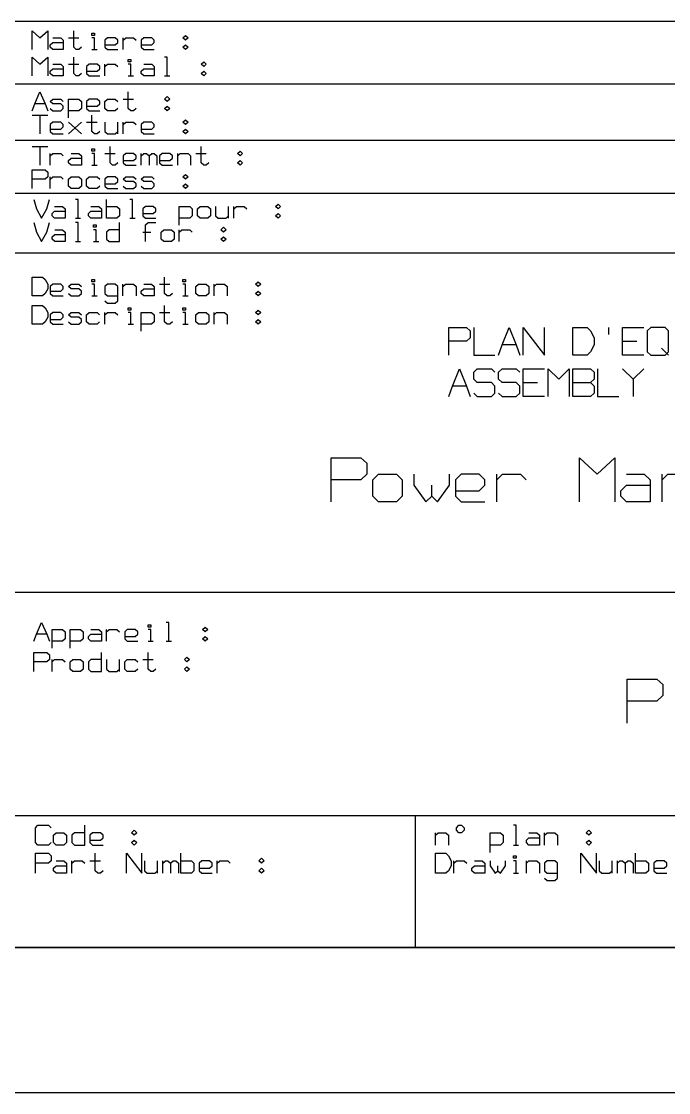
# Model space of a CAD drawing. Extents: x -228 to 961, y -124 to 716.
# Drawn here: x 672.9 to 783.7, y -124.5 to 58.7 of the extents above; entities that cross this region are included whole.
import ezdxf

# ---------------------------------------------------------------- set-up
doc = ezdxf.new("R2010")
doc.units = 0
doc.layers.add('1', color=1, linetype='CONTINUOUS')

msp = doc.modelspace()

# ---------------------------------------------------------------- linework, layer by layer
at = {"layer": '1'}
for p, q in [((934.22, 58.72), (388.17, 58.72)), ((674.78, 53.92), (674.78, 57.12)), ((674.78, 57.12), (676.1, 55.92)), ((676.1, 55.92), (677.45, 57.12)), ((677.45, 57.12), (677.45, 53.92)), ((681.88, 54.33), (681.88, 57.13)), ((677.88, 54.73), (678.33, 55.13)), ((678.33, 55.92), (679.68, 55.92)), ((678.33, 55.13), (680.1, 55.13)), ((679.68, 55.92), (680.1, 55.52)), ((680.1, 55.52), (680.1, 53.92)), ((681, 55.93), (682.78, 55.93)), ((685, 56.33), (685, 56.73)), ((685, 56.73), (685.45, 56.73)), ((685.45, 56.33), (685, 56.33)), ((685.45, 55.93), (685, 55.93)), ((685.45, 56.73), (685.45, 56.33)), ((685.45, 53.93), (685.45, 55.93)), ((687.68, 55.93), (687.23, 55.53)), ((687.23, 55.53), (687.23, 54.33)), ((689, 55.93), (687.68, 55.93)), ((689.45, 55.53), (689, 55.93)), ((689, 54.73), (689.45, 55.13)), ((689.45, 55.13), (689.45, 55.53)), ((690.33, 53.93), (690.33, 55.93)), ((690.33, 55.53), (690.78, 55.93)), ((690.78, 55.93), (692.1, 55.93)), ((692.1, 55.93), (692.55, 55.53)), ((693.9, 55.93), (693.45, 55.53)), ((693.45, 55.53), (693.45, 54.33)), ((695.23, 55.93), (693.9, 55.93)), ((695.68, 55.53), (695.23, 55.93)), ((695.23, 54.73), (695.68, 55.13)), ((695.68, 55.13), (695.68, 55.53)), ((700.55, 55.93), (701, 56.33)), ((701, 55.53), (700.55, 55.93)), ((701, 56.33), (701.45, 55.93)), ((701.45, 55.93), (701, 55.53)), ((677.88, 54.33), (677.88, 54.73)), ((678.33, 53.92), (677.88, 54.33)), ((680.1, 53.92), (678.33, 53.92)), ((682.33, 53.93), (681.88, 54.33)), ((682.78, 53.93), (682.33, 53.93)), ((683.23, 54.33), (682.78, 53.93)), ((685, 53.93), (685.9, 53.93)), ((687.23, 54.73), (689, 54.73)), ((687.23, 54.33), (687.68, 53.93)), ((687.68, 53.93), (689.45, 53.93)), ((693.45, 54.73), (695.23, 54.73)), ((693.45, 54.33), (693.9, 53.93)), ((693.9, 53.93), (695.68, 53.93)), ((700.55, 54.33), (701, 54.73)), ((701, 53.93), (700.55, 54.33)), ((701, 54.73), (701.45, 54.33)), ((701.45, 54.33), (701, 53.93)), ((674.78, 49.4), (674.78, 52.6)), ((674.78, 52.6), (676.1, 51.4)), ((676.1, 51.4), (677.45, 52.6)), ((677.45, 52.6), (677.45, 49.4)), ((678.33, 51.4), (679.68, 51.4)), ((679.68, 51.4), (680.1, 51)), ((681, 51.4), (682.78, 51.4)), ((681.88, 49.8), (681.88, 52.6)), ((684.55, 51.4), (684.1, 51)), ((685.9, 51.4), (684.55, 51.4)), ((686.33, 51), (685.9, 51.4)), ((687.23, 49.4), (687.23, 51.4)), ((687.23, 51), (687.68, 51.4)), ((687.68, 51.4), (689, 51.4)), ((689, 51.4), (689.45, 51)), ((691.23, 51.8), (691.23, 52.2)), ((691.23, 52.2), (691.68, 52.2)), ((691.68, 51.8), (691.23, 51.8)), ((691.68, 51.4), (691.23, 51.4)), ((691.68, 52.2), (691.68, 51.8)), ((691.68, 49.4), (691.68, 51.4)), ((693.9, 51.4), (695.23, 51.4)), ((695.23, 51.4), (695.68, 51)), ((697.9, 52.6), (697.45, 52.6)), ((697.9, 49.4), (697.9, 52.6)), ((703.68, 51.4), (704.13, 51.8)), ((704.13, 51), (703.68, 51.4)), ((704.13, 51.8), (704.55, 51.4)), ((704.55, 51.4), (704.13, 51)), ((677.88, 50.2), (678.33, 50.6)), ((677.88, 49.8), (677.88, 50.2)), ((678.33, 49.4), (677.88, 49.8)), ((678.33, 50.6), (680.1, 50.6)), ((680.1, 51), (680.1, 49.4)), ((682.33, 49.4), (681.88, 49.8)), ((683.23, 49.8), (682.78, 49.4)), ((684.1, 51), (684.1, 49.8)), ((684.1, 50.2), (685.9, 50.2)), ((684.1, 49.8), (684.55, 49.4)), ((685.9, 50.2), (686.33, 50.6)), ((686.33, 50.6), (686.33, 51)), ((693.45, 50.2), (693.9, 50.6)), ((693.45, 49.8), (693.45, 50.2)), ((693.9, 49.4), (693.45, 49.8)), ((693.9, 50.6), (695.68, 50.6)), ((695.68, 51), (695.68, 49.4)), ((703.68, 49.8), (704.13, 50.2)), ((704.13, 49.4), (703.68, 49.8)), ((704.13, 50.2), (704.55, 49.8)), ((704.55, 49.8), (704.13, 49.4)), ((934.22, 47.98), (388.17, 47.98)), ((680.1, 49.4), (678.33, 49.4)), ((682.78, 49.4), (682.33, 49.4)), ((684.55, 49.4), (686.33, 49.4)), ((691.23, 49.4), (692.1, 49.4)), ((695.68, 49.4), (693.9, 49.4)), ((697.45, 49.4), (698.33, 49.4)), ((675.23, 44.65), (676.1, 46.65)), ((676.1, 46.65), (677, 44.65)), ((691.23, 43.85), (691.23, 46.65)), ((697.45, 45.45), (697.9, 45.85)), ((697.9, 45.85), (698.33, 45.45)), ((674.78, 43.45), (675.23, 44.65)), ((677, 44.65), (675.23, 44.65)), ((677, 44.65), (677.45, 43.45)), ((677.88, 45.05), (678.33, 45.45)), ((678.33, 44.65), (677.88, 45.05)), ((678.33, 45.45), (679.68, 45.45)), ((679.68, 44.65), (678.33, 44.65)), ((679.68, 45.45), (680.1, 45.05)), ((680.1, 44.25), (679.68, 44.65)), ((680.1, 43.85), (680.1, 44.25)), ((681, 42.25), (681, 45.45)), ((681, 45.45), (682.78, 45.45)), ((682.78, 45.45), (683.23, 45.05)), ((683.23, 45.05), (683.23, 43.85)), ((684.55, 45.45), (684.1, 45.05)), ((684.1, 45.05), (684.1, 43.85)), ((684.1, 44.25), (685.9, 44.25)), ((685.9, 45.45), (684.55, 45.45)), ((686.33, 45.05), (685.9, 45.45)), ((685.9, 44.25), (686.33, 44.65)), ((686.33, 44.65), (686.33, 45.05)), ((687.23, 45.05), (687.68, 45.45)), ((687.23, 43.85), (687.23, 45.05)), ((687.68, 45.45), (689, 45.45)), ((689, 45.45), (689.45, 45.05)), ((690.33, 45.45), (692.1, 45.45)), ((697.9, 45.05), (697.45, 45.45)), ((697.45, 43.85), (697.9, 44.25)), ((698.33, 45.45), (697.9, 45.05)), ((697.9, 44.25), (698.33, 43.85)), ((674.78, 42.7), (677.45, 42.7)), ((676.1, 42.7), (676.1, 39.5)), ((677.88, 43.85), (678.33, 43.45)), ((678.33, 43.45), (679.68, 43.45)), ((679.68, 43.45), (680.1, 43.85)), ((682.78, 43.45), (681, 43.45)), ((683.23, 43.85), (682.78, 43.45)), ((684.1, 43.85), (684.55, 43.45)), ((684.55, 43.45), (686.33, 43.45)), ((685, 39.9), (685, 42.7)), ((687.68, 43.45), (687.23, 43.85)), ((689, 43.45), (687.68, 43.45)), ((689.45, 43.85), (689, 43.45)), ((691.68, 43.45), (691.23, 43.85)), ((692.1, 43.45), (691.68, 43.45)), ((692.55, 43.85), (692.1, 43.45)), ((697.9, 43.45), (697.45, 43.85)), ((698.33, 43.85), (697.9, 43.45)), ((678.33, 41.5), (677.88, 41.1)), ((677.88, 41.1), (677.88, 39.9)), ((679.68, 41.5), (678.33, 41.5)), ((680.1, 41.1), (679.68, 41.5)), ((679.68, 40.3), (680.1, 40.7)), ((680.1, 40.7), (680.1, 41.1)), ((681, 39.5), (683.23, 41.5)), ((681, 41.5), (683.23, 39.5)), ((684.1, 41.5), (685.9, 41.5)), ((687.23, 41.5), (687.23, 39.9)), ((689.45, 39.5), (689.45, 41.5)), ((690.33, 39.5), (690.33, 41.5)), ((690.33, 41.1), (690.78, 41.5)), ((690.78, 41.5), (692.1, 41.5)), ((692.1, 41.5), (692.55, 41.1)), ((693.9, 41.5), (693.45, 41.1)), ((693.45, 41.1), (693.45, 39.9)), ((695.23, 41.5), (693.9, 41.5)), ((695.68, 41.1), (695.23, 41.5)), ((695.23, 40.3), (695.68, 40.7)), ((695.68, 40.7), (695.68, 41.1)), ((700.55, 41.5), (701, 41.9)), ((701, 41.1), (700.55, 41.5)), ((701, 41.9), (701.45, 41.5)), ((701.45, 41.5), (701, 41.1)), ((677.88, 40.3), (679.68, 40.3)), ((677.88, 39.9), (678.33, 39.5)), ((678.33, 39.5), (680.1, 39.5)), ((685.45, 39.5), (685, 39.9)), ((685.9, 39.5), (685.45, 39.5)), ((686.33, 39.9), (685.9, 39.5)), ((687.23, 39.9), (687.68, 39.5)), ((687.68, 39.5), (689, 39.5)), ((689, 39.5), (689.45, 39.9)), ((693.45, 40.3), (695.23, 40.3)), ((693.45, 39.9), (693.9, 39.5)), ((693.9, 39.5), (695.68, 39.5)), ((700.55, 39.9), (701, 40.3)), ((701, 39.5), (700.55, 39.9)), ((701, 40.3), (701.45, 39.9)), ((701.45, 39.9), (701, 39.5)), ((934.22, 38.35), (388.17, 38.35)), ((674.78, 37.32), (677.45, 37.32)), ((676.1, 37.32), (676.1, 34.12)), ((685, 36.53), (685, 36.93)), ((685, 36.93), (685.45, 36.93)), ((685.45, 36.93), (685.45, 36.53)), ((688.1, 34.53), (688.1, 37.33)), ((703.68, 34.53), (703.68, 37.33)), ((677.88, 34.12), (677.88, 36.12)), ((677.88, 35.72), (678.33, 36.12)), ((678.33, 36.12), (679.68, 36.12)), ((679.68, 36.12), (680.1, 35.72)), ((681, 34.92), (681.45, 35.33)), ((681, 34.52), (681, 34.92)), ((681.45, 36.12), (682.78, 36.12)), ((681.45, 35.33), (683.23, 35.33)), ((682.78, 36.12), (683.23, 35.72)), ((683.23, 35.72), (683.23, 34.12)), ((685.45, 36.53), (685, 36.53)), ((685.45, 36.12), (685, 36.12)), ((685.45, 34.12), (685.45, 36.12)), ((687.23, 36.12), (689, 36.12)), ((690.78, 36.13), (690.33, 35.73)), ((690.33, 35.73), (690.33, 34.53)), ((690.33, 34.92), (692.1, 34.92)), ((692.1, 36.13), (690.78, 36.13)), ((692.55, 35.73), (692.1, 36.13)), ((692.1, 34.92), (692.55, 35.33)), ((692.55, 35.33), (692.55, 35.73)), ((693.45, 34.12), (693.45, 36.12)), ((693.45, 35.72), (693.9, 36.12)), ((693.9, 36.12), (694.33, 36.12)), ((694.33, 36.12), (694.78, 35.72)), ((694.78, 35.72), (695.23, 36.12)), ((694.78, 35.72), (694.78, 34.12)), ((695.23, 36.12), (695.68, 36.12)), ((695.68, 36.12), (696.13, 35.72)), ((696.13, 35.72), (696.13, 34.12)), ((697, 36.13), (696.55, 35.73)), ((696.55, 35.73), (696.55, 34.53)), ((696.55, 34.92), (698.33, 34.92)), ((698.33, 36.13), (697, 36.13)), ((698.78, 35.73), (698.33, 36.13)), ((698.33, 34.92), (698.78, 35.33)), ((698.78, 35.33), (698.78, 35.73)), ((699.68, 34.12), (699.68, 36.12)), ((699.68, 35.72), (700.13, 36.12)), ((700.13, 36.12), (701.45, 36.12)), ((701.45, 36.12), (701.9, 35.72)), ((701.9, 35.72), (701.9, 34.12)), ((702.78, 36.12), (704.55, 36.12)), ((709.9, 36.12), (710.35, 36.53)), ((710.35, 35.72), (709.9, 36.12)), ((709.9, 34.53), (710.35, 34.93)), ((710.35, 36.53), (710.78, 36.12)), ((710.78, 36.12), (710.35, 35.72)), ((710.35, 34.93), (710.78, 34.53)), ((674.78, 30.15), (674.78, 33.35)), ((674.78, 33.35), (677, 33.35)), ((677, 33.35), (677.45, 32.95)), ((681.45, 34.12), (681, 34.52)), ((683.23, 34.12), (681.45, 34.12)), ((685, 34.12), (685.9, 34.12)), ((688.55, 34.12), (688.1, 34.53)), ((689, 34.12), (688.55, 34.12)), ((689.45, 34.53), (689, 34.12)), ((690.33, 34.53), (690.78, 34.12)), ((690.78, 34.12), (692.55, 34.12)), ((696.55, 34.53), (697, 34.12)), ((697, 34.12), (698.78, 34.12)), ((704.13, 34.12), (703.68, 34.53)), ((704.55, 34.12), (704.13, 34.12)), ((705, 34.53), (704.55, 34.12)), ((710.35, 34.12), (709.9, 34.53)), ((710.78, 34.53), (710.35, 34.12)), ((677, 31.75), (674.78, 31.75)), ((677.45, 32.15), (677, 31.75)), ((677.45, 32.95), (677.45, 32.15)), ((677.88, 30.15), (677.88, 32.15)), ((677.88, 31.75), (678.33, 32.15)), ((678.33, 32.15), (679.68, 32.15)), ((679.68, 32.15), (680.1, 31.75)), ((681, 31.75), (681.45, 32.15)), ((681, 30.55), (681, 31.75)), ((681.45, 32.15), (682.78, 32.15)), ((682.78, 32.15), (683.23, 31.75)), ((683.23, 31.75), (683.23, 30.55)), ((684.1, 31.75), (684.55, 32.15)), ((684.1, 30.55), (684.1, 31.75)), ((684.55, 32.15), (685.9, 32.15)), ((685.9, 32.15), (686.33, 31.75)), ((687.68, 32.15), (687.23, 31.75)), ((687.23, 31.75), (687.23, 30.55)), ((689, 32.15), (687.68, 32.15)), ((689.45, 31.75), (689, 32.15)), ((689, 30.95), (689.45, 31.35)), ((689.45, 31.35), (689.45, 31.75)), ((690.33, 31.75), (690.78, 32.15)), ((690.78, 31.35), (690.33, 31.75)), ((690.78, 32.15), (692.1, 32.15)), ((692.1, 31.35), (690.78, 31.35)), ((692.1, 32.15), (692.55, 31.75)), ((692.55, 30.95), (692.1, 31.35)), ((693.45, 31.75), (693.9, 32.15)), ((693.9, 31.35), (693.45, 31.75)), ((693.9, 32.15), (695.23, 32.15)), ((695.23, 31.35), (693.9, 31.35)), ((695.23, 32.15), (695.68, 31.75)), ((695.68, 30.95), (695.23, 31.35)), ((700.55, 32.15), (701, 32.55)), ((701, 31.75), (700.55, 32.15)), ((701, 32.55), (701.45, 32.15)), ((701.45, 32.15), (701, 31.75)), ((681.45, 30.15), (681, 30.55)), ((682.78, 30.15), (681.45, 30.15)), ((683.23, 30.55), (682.78, 30.15)), ((684.55, 30.15), (684.1, 30.55)), ((685.9, 30.15), (684.55, 30.15)), ((686.33, 30.55), (685.9, 30.15)), ((687.23, 30.95), (689, 30.95)), ((687.23, 30.55), (687.68, 30.15)), ((687.68, 30.15), (689.45, 30.15)), ((690.33, 30.55), (690.78, 30.15)), ((690.78, 30.15), (692.1, 30.15)), ((692.1, 30.15), (692.55, 30.55)), ((692.55, 30.55), (692.55, 30.95)), ((693.45, 30.55), (693.9, 30.15)), ((693.9, 30.15), (695.23, 30.15)), ((695.23, 30.15), (695.68, 30.55)), ((695.68, 30.55), (695.68, 30.95)), ((700.55, 30.55), (701, 30.95)), ((701, 30.15), (700.55, 30.55)), ((701, 30.95), (701.45, 30.55)), ((701.45, 30.55), (701, 30.15)), ((934.5, 29.3), (388.45, 29.3)), ((675.05, 28.27), (675.5, 26.67)), ((677.27, 26.67), (677.72, 28.27)), ((682.62, 28.27), (682.17, 28.27)), ((682.62, 25.05), (682.62, 28.27)), ((687.5, 25.05), (687.5, 28.27)), ((691.95, 28.27), (691.5, 28.27)), ((691.95, 25.05), (691.95, 28.27)), ((675.5, 26.67), (676.4, 25.05)), ((676.4, 25.05), (677.27, 26.67)), ((678.17, 25.85), (678.62, 26.25)), ((678.17, 25.45), (678.17, 25.85)), ((678.62, 27.07), (679.95, 27.07)), ((678.62, 26.25), (680.4, 26.25)), ((679.95, 27.07), (680.4, 26.67)), ((680.4, 26.67), (680.4, 25.05)), ((684.4, 25.85), (684.83, 26.25)), ((684.4, 25.45), (684.4, 25.85)), ((684.83, 27.07), (686.17, 27.07)), ((684.83, 26.25), (686.62, 26.25)), ((686.17, 27.07), (686.62, 26.67)), ((686.62, 26.67), (686.62, 25.05)), ((687.5, 27.07), (689.28, 27.07)), ((689.28, 27.07), (689.73, 26.67)), ((689.73, 26.67), (689.73, 25.45)), ((694.17, 27.07), (693.72, 26.67)), ((693.72, 26.67), (693.72, 25.45)), ((693.72, 25.85), (695.5, 25.85)), ((695.5, 27.07), (694.17, 27.07)), ((695.95, 26.67), (695.5, 27.07)), ((695.5, 25.85), (695.95, 26.25)), ((695.95, 26.25), (695.95, 26.67)), ((699.95, 23.85), (699.95, 27.07)), ((699.95, 27.07), (701.73, 27.07)), ((701.73, 27.07), (702.18, 26.67)), ((702.18, 26.67), (702.18, 25.45)), ((703.08, 26.67), (703.5, 27.07)), ((703.08, 25.45), (703.08, 26.67)), ((703.5, 27.07), (704.85, 27.07)), ((704.85, 27.07), (705.3, 26.67)), ((705.3, 26.67), (705.3, 25.45)), ((706.17, 27.07), (706.17, 25.45)), ((708.4, 25.05), (708.4, 27.07)), ((709.3, 25.05), (709.3, 27.07)), ((709.3, 26.67), (709.73, 27.07)), ((709.73, 27.07), (711.08, 27.07)), ((711.08, 27.07), (711.53, 26.67)), ((716.4, 27.07), (716.85, 27.47)), ((716.85, 26.67), (716.4, 27.07)), ((716.4, 25.45), (716.85, 25.85)), ((716.85, 27.47), (717.3, 27.07)), ((717.3, 27.07), (716.85, 26.67)), ((716.85, 25.85), (717.3, 25.45)), ((675.05, 24.3), (675.5, 22.7)), ((677.28, 22.7), (677.73, 24.3)), ((678.62, 25.05), (678.17, 25.45)), ((680.4, 25.05), (678.62, 25.05)), ((682.17, 25.05), (683.05, 25.05)), ((682.63, 24.3), (682.18, 24.3)), ((682.63, 21.1), (682.63, 24.3)), ((684.83, 25.05), (684.4, 25.45)), ((686.62, 25.05), (684.83, 25.05)), ((685.28, 23.5), (685.28, 23.9)), ((685.28, 23.9), (685.73, 23.9)), ((685.73, 23.9), (685.73, 23.5)), ((689.28, 25.05), (687.5, 25.05)), ((689.73, 25.45), (689.28, 25.05)), ((689.73, 21.1), (689.73, 24.3)), ((691.5, 25.05), (692.4, 25.05)), ((693.72, 25.45), (694.17, 25.05)), ((694.17, 25.05), (695.95, 25.05)), ((694.18, 23.9), (694.63, 24.3)), ((694.18, 21.1), (694.18, 23.9)), ((694.63, 24.3), (695.95, 24.3)), ((701.73, 25.05), (699.95, 25.05)), ((702.18, 25.45), (701.73, 25.05)), ((703.5, 25.05), (703.08, 25.45)), ((704.85, 25.05), (703.5, 25.05)), ((705.3, 25.45), (704.85, 25.05)), ((706.17, 25.45), (706.62, 25.05)), ((706.62, 25.05), (707.95, 25.05)), ((707.95, 25.05), (708.4, 25.45)), ((716.85, 25.05), (716.4, 25.45)), ((717.3, 25.45), (716.85, 25.05)), ((675.5, 22.7), (676.4, 21.1)), ((676.4, 21.1), (677.28, 22.7)), ((678.18, 21.9), (678.63, 22.3)), ((678.63, 23.1), (679.95, 23.1)), ((678.63, 22.3), (680.4, 22.3)), ((679.95, 23.1), (680.4, 22.7)), ((680.4, 22.7), (680.4, 21.1)), ((685.73, 23.5), (685.28, 23.5)), ((685.73, 23.1), (685.28, 23.1)), ((685.73, 21.1), (685.73, 23.1)), ((687.95, 23.1), (687.5, 22.7)), ((687.5, 22.7), (687.5, 21.5)), ((689.73, 23.1), (687.95, 23.1)), ((693.73, 22.7), (695.08, 22.7)), ((696.85, 22.7), (697.28, 23.1)), ((696.85, 21.5), (696.85, 22.7)), ((697.28, 23.1), (698.63, 23.1)), ((698.63, 23.1), (699.08, 22.7)), ((699.08, 22.7), (699.08, 21.5)), ((699.95, 21.1), (699.95, 23.1)), ((699.95, 22.7), (700.4, 23.1)), ((700.4, 23.1), (701.73, 23.1)), ((701.73, 23.1), (702.18, 22.7)), ((707.08, 23.1), (707.5, 23.5)), ((707.5, 22.7), (707.08, 23.1)), ((707.5, 23.5), (707.95, 23.1)), ((707.95, 23.1), (707.5, 22.7)), ((678.18, 21.5), (678.18, 21.9)), ((678.63, 21.1), (678.18, 21.5)), ((680.4, 21.1), (678.63, 21.1)), ((682.18, 21.1), (683.05, 21.1)), ((685.28, 21.1), (686.18, 21.1)), ((687.5, 21.5), (687.95, 21.1)), ((687.95, 21.1), (689.73, 21.1)), ((697.28, 21.1), (696.85, 21.5)), ((698.63, 21.1), (697.28, 21.1)), ((699.08, 21.5), (698.63, 21.1)), ((707.08, 21.5), (707.5, 21.9)), ((707.5, 21.1), (707.08, 21.5)), ((707.5, 21.9), (707.95, 21.5)), ((707.95, 21.5), (707.5, 21.1)), ((671.1, 19.12), (934.22, 19.12)), ((674.77, 11.77), (674.77, 14.97)), ((674.77, 14.97), (676.55, 14.97)), ((676.55, 14.97), (677, 14.57)), ((697.45, 12.17), (697.45, 14.97)), ((677, 14.57), (677.45, 13.77)), ((677.45, 12.97), (677, 12.17)), ((677.45, 13.77), (677.45, 12.97)), ((678.32, 13.77), (677.87, 13.37)), ((677.87, 13.37), (677.87, 12.17)), ((679.67, 13.77), (678.32, 13.77)), ((680.1, 13.37), (679.67, 13.77)), ((679.67, 12.57), (680.1, 12.97)), ((680.1, 12.97), (680.1, 13.37)), ((681, 13.37), (681.45, 13.77)), ((681.45, 12.97), (681, 13.37)), ((681.45, 13.77), (682.77, 13.77)), ((682.77, 12.97), (681.45, 12.97)), ((682.77, 13.77), (683.22, 13.37)), ((683.22, 12.57), (682.77, 12.97)), ((685, 14.17), (685, 14.57)), ((685, 14.57), (685.45, 14.57)), ((685.45, 14.17), (685, 14.17)), ((685.45, 13.77), (685, 13.77)), ((685.45, 14.57), (685.45, 14.17)), ((685.45, 11.77), (685.45, 13.77)), ((687.67, 13.77), (687.22, 13.37)), ((687.22, 13.37), (687.22, 12.17)), ((689, 13.77), (687.67, 13.77)), ((689.45, 13.37), (689, 13.77)), ((689.45, 10.95), (689.45, 13.37)), ((690.32, 11.77), (690.32, 13.77)), ((690.32, 13.37), (690.77, 13.77)), ((690.77, 13.77), (692.1, 13.77)), ((692.1, 13.77), (692.55, 13.37)), ((692.55, 13.37), (692.55, 11.77)), ((693.45, 12.57), (693.9, 12.97)), ((693.9, 13.77), (695.22, 13.77)), ((693.9, 12.97), (695.67, 12.97)), ((695.22, 13.77), (695.67, 13.37)), ((695.67, 13.37), (695.67, 11.77)), ((696.55, 13.77), (698.32, 13.77)), ((700.55, 14.17), (700.55, 14.57)), ((700.55, 14.57), (701, 14.57)), ((701, 14.17), (700.55, 14.17)), ((701, 13.77), (700.55, 13.77)), ((701, 14.57), (701, 14.17)), ((701, 11.77), (701, 13.77)), ((702.77, 13.37), (703.22, 13.77)), ((702.77, 12.17), (702.77, 13.37)), ((703.22, 13.77), (704.55, 13.77)), ((704.55, 13.77), (705, 13.37)), ((705, 13.37), (705, 12.17)), ((705.9, 11.77), (705.9, 13.77)), ((705.9, 13.37), (706.35, 13.77)), ((706.35, 13.77), (707.67, 13.77)), ((707.67, 13.77), (708.12, 13.37)), ((708.12, 13.37), (708.12, 11.77)), ((713, 13.77), (713.45, 14.17)), ((713.45, 13.37), (713, 13.77)), ((713.45, 14.17), (713.9, 13.77)), ((713.9, 13.77), (713.45, 13.37)), ((676.55, 11.77), (674.77, 11.77)), ((677, 12.17), (676.55, 11.77)), ((677.87, 12.57), (679.67, 12.57)), ((677.87, 12.17), (678.32, 11.77)), ((678.32, 11.77), (680.1, 11.77)), ((681, 12.17), (681.45, 11.77)), ((681.45, 11.77), (682.77, 11.77)), ((682.77, 11.77), (683.22, 12.17)), ((683.22, 12.17), (683.22, 12.57)), ((685, 11.77), (685.9, 11.77)), ((687.22, 12.17), (687.67, 11.77)), ((687.67, 11.77), (689.45, 11.77)), ((693.45, 12.17), (693.45, 12.57)), ((693.9, 11.77), (693.45, 12.17)), ((695.67, 11.77), (693.9, 11.77)), ((697.9, 11.77), (697.45, 12.17)), ((698.32, 11.77), (697.9, 11.77)), ((698.77, 12.17), (698.32, 11.77)), ((700.55, 11.77), (701.45, 11.77)), ((703.22, 11.77), (702.77, 12.17)), ((704.55, 11.77), (703.22, 11.77)), ((705, 12.17), (704.55, 11.77)), ((713, 12.17), (713.45, 12.57)), ((713.45, 11.77), (713, 12.17)), ((713.45, 12.57), (713.9, 12.17)), ((713.9, 12.17), (713.45, 11.77)), ((674.77, 6.95), (674.77, 10.15)), ((674.77, 10.15), (676.55, 10.15)), ((676.55, 10.15), (677, 9.75)), ((677, 9.75), (677.45, 8.95)), ((687.22, 10.95), (687.67, 10.55)), ((687.67, 10.55), (689, 10.55)), ((689, 10.55), (689.45, 10.95)), ((691.22, 9.35), (691.22, 9.75)), ((691.22, 9.75), (691.67, 9.75)), ((691.67, 9.35), (691.22, 9.35)), ((691.67, 9.75), (691.67, 9.35)), ((697.45, 7.35), (697.45, 10.15)), ((700.55, 9.35), (700.55, 9.75)), ((700.55, 9.75), (701, 9.75)), ((701, 9.35), (700.55, 9.35)), ((701, 9.75), (701, 9.35)), ((713, 8.95), (713.45, 9.35)), ((713.45, 9.35), (713.9, 8.95)), ((677, 7.35), (676.55, 6.95)), ((677.45, 8.15), (677, 7.35)), ((677.45, 8.95), (677.45, 8.15)), ((678.32, 8.95), (677.87, 8.55)), ((677.87, 8.55), (677.87, 7.35)), ((677.87, 7.75), (679.67, 7.75)), ((677.87, 7.35), (678.32, 6.95)), ((679.67, 8.95), (678.32, 8.95)), ((680.1, 8.55), (679.67, 8.95)), ((679.67, 7.75), (680.1, 8.15)), ((680.1, 8.15), (680.1, 8.55)), ((681, 8.55), (681.45, 8.95)), ((681.45, 8.15), (681, 8.55)), ((681, 7.35), (681.45, 6.95)), ((681.45, 8.95), (682.77, 8.95)), ((682.77, 8.15), (681.45, 8.15)), ((682.77, 8.95), (683.22, 8.55)), ((683.22, 7.75), (682.77, 8.15)), ((682.77, 6.95), (683.22, 7.35)), ((683.22, 7.35), (683.22, 7.75)), ((684.1, 8.55), (684.55, 8.95)), ((684.1, 7.35), (684.1, 8.55)), ((684.55, 6.95), (684.1, 7.35)), ((684.55, 8.95), (685.9, 8.95)), ((685.9, 8.95), (686.32, 8.55)), ((686.32, 7.35), (685.9, 6.95)), ((687.22, 6.95), (687.22, 8.95)), ((687.22, 8.55), (687.67, 8.95)), ((687.67, 8.95), (689, 8.95)), ((689, 8.95), (689.45, 8.55)), ((691.67, 8.95), (691.22, 8.95)), ((691.67, 6.95), (691.67, 8.95)), ((693.45, 5.75), (693.45, 8.95)), ((693.45, 8.95), (695.22, 8.95)), ((695.22, 8.95), (695.67, 8.55)), ((695.67, 7.35), (695.22, 6.95)), ((695.67, 8.55), (695.67, 7.35)), ((696.55, 8.95), (698.32, 8.95)), ((697.9, 6.95), (697.45, 7.35)), ((698.77, 7.35), (698.32, 6.95)), ((701, 8.95), (700.55, 8.95)), ((701, 6.95), (701, 8.95)), ((702.77, 8.55), (703.22, 8.95)), ((702.77, 7.35), (702.77, 8.55)), ((703.22, 6.95), (702.77, 7.35)), ((703.22, 8.95), (704.55, 8.95)), ((704.55, 8.95), (705, 8.55)), ((705, 7.35), (704.55, 6.95)), ((705, 8.55), (705, 7.35)), ((705.9, 6.95), (705.9, 8.95)), ((705.9, 8.55), (706.35, 8.95)), ((706.35, 8.95), (707.67, 8.95)), ((707.67, 8.95), (708.12, 8.55)), ((708.12, 8.55), (708.12, 6.95)), ((713.45, 8.55), (713, 8.95)), ((713, 7.35), (713.45, 7.75)), ((713.45, 6.95), (713, 7.35)), ((713.9, 8.95), (713.45, 8.55)), ((713.45, 7.75), (713.9, 7.35)), ((713.9, 7.35), (713.45, 6.95)), ((676.55, 6.95), (674.77, 6.95)), ((678.32, 6.95), (680.1, 6.95)), ((681.45, 6.95), (682.77, 6.95)), ((685.9, 6.95), (684.55, 6.95)), ((691.22, 6.95), (692.1, 6.95)), ((695.22, 6.95), (693.45, 6.95)), ((698.32, 6.95), (697.9, 6.95)), ((700.55, 6.95), (701.45, 6.95)), ((704.55, 6.95), (703.22, 6.95)), ((746.1, 1.65), (746.1, 6.35)), ((746.1, 6.35), (749.13, 6.35)), ((749.13, 6.35), (749.73, 5.78)), ((749.73, 5.78), (749.73, 4.58)), ((750.35, 6.35), (750.35, 1.65)), ((755.2, 3.4), (756.4, 6.35)), ((756.4, 6.35), (757.63, 3.4)), ((758.83, 1.65), (758.83, 6.35)), ((758.83, 6.35), (762.48, 1.65)), ((762.48, 1.65), (762.48, 6.35)), ((767.33, 1.65), (767.33, 6.35)), ((767.33, 6.35), (769.75, 6.35)), ((769.75, 6.35), (770.35, 5.78)), ((770.35, 5.78), (770.95, 4.58)), ((773.38, 6.35), (773.38, 5.18)), ((775.8, 1.65), (775.8, 6.35)), ((775.8, 6.35), (779.45, 6.35)), ((780.65, 6.35), (780.05, 5.78)), ((780.05, 5.78), (780.05, 2.23)), ((783.08, 6.35), (780.65, 6.35)), ((783.68, 5.78), (783.08, 6.35)), ((783.68, 2.23), (783.68, 5.78)), ((749.13, 4), (746.1, 4)), ((749.73, 4.58), (749.13, 4)), ((770.95, 4.58), (770.95, 3.4)), ((775.8, 4), (778.23, 4)), ((754.58, 1.65), (755.2, 3.4)), ((757.63, 3.4), (755.2, 3.4)), ((757.63, 3.4), (758.23, 1.65)), ((770.35, 2.23), (769.75, 1.65)), ((770.95, 3.4), (770.35, 2.23)), ((780.05, 2.23), (780.65, 1.65)), ((783.68, 1.65), (782.48, 2.83)), ((783.08, 1.65), (783.68, 2.23)), ((750.35, 1.65), (753.98, 1.65)), ((769.75, 1.65), (767.33, 1.65)), ((779.45, 1.65), (775.8, 1.65)), ((780.65, 1.65), (783.08, 1.65)), ((746.7, -3.67), (747.93, -0.72)), ((747.93, -0.72), (749.13, -3.67)), ((750.35, -1.3), (750.95, -0.72)), ((750.35, -2.47), (750.35, -1.3)), ((750.95, -0.72), (753.38, -0.72)), ((753.38, -0.72), (753.98, -1.3)), ((754.58, -1.3), (755.2, -0.72)), ((754.58, -2.47), (754.58, -1.3)), ((755.2, -0.72), (757.63, -0.72)), ((757.63, -0.72), (758.23, -1.3)), ((758.83, -5.42), (758.83, -0.72)), ((758.83, -0.72), (762.48, -0.72)), ((763.08, -5.42), (763.08, -0.72)), ((763.08, -0.72), (764.9, -2.47)), ((764.9, -2.47), (766.7, -0.72)), ((766.7, -0.72), (766.7, -5.42)), ((767.33, -5.42), (767.33, -0.72)), ((767.33, -0.72), (770.35, -0.72)), ((770.35, -0.72), (770.95, -1.3)), ((770.95, -1.3), (770.95, -2.47)), ((771.55, -0.72), (771.55, -5.42)), ((775.8, -0.72), (777.63, -2.47)), ((777.63, -2.47), (779.45, -0.72)), ((750.95, -3.07), (750.35, -2.47)), ((753.38, -3.07), (750.95, -3.07)), ((753.98, -3.67), (753.38, -3.07)), ((755.2, -3.07), (754.58, -2.47)), ((757.63, -3.07), (755.2, -3.07)), ((758.23, -3.67), (757.63, -3.07)), ((758.83, -3.07), (761.25, -3.07)), ((767.33, -3.07), (770.35, -3.07)), ((770.95, -2.47), (770.35, -3.07)), ((770.35, -3.07), (770.95, -3.67)), ((777.63, -2.47), (777.63, -5.42)), ((746.1, -5.42), (746.7, -3.67)), ((749.13, -3.67), (746.7, -3.67)), ((749.13, -3.67), (749.73, -5.42)), ((750.35, -4.85), (750.95, -5.42)), ((750.95, -5.42), (753.38, -5.42)), ((753.38, -5.42), (753.98, -4.85)), ((753.98, -4.85), (753.98, -3.67)), ((754.58, -4.85), (755.2, -5.42)), ((755.2, -5.42), (757.63, -5.42)), ((757.63, -5.42), (758.23, -4.85)), ((758.23, -4.85), (758.23, -3.67)), ((762.48, -5.42), (758.83, -5.42)), ((770.35, -5.42), (767.33, -5.42)), ((770.95, -4.85), (770.35, -5.42)), ((770.95, -3.67), (770.95, -4.85)), ((771.55, -5.42), (775.2, -5.42)), ((725.97, -23.46), (725.97, -15.91)), ((725.97, -15.91), (731.02, -15.91)), ((731.02, -15.91), (732.05, -16.86)), ((768.42, -23.46), (768.42, -15.91)), ((768.42, -15.91), (771.45, -18.73)), ((771.45, -18.73), (774.47, -15.91)), ((774.47, -15.91), (774.47, -23.46)), ((732.05, -16.86), (732.05, -18.73)), ((731.02, -19.68), (725.97, -19.68)), ((732.05, -18.73), (731.02, -19.68)), ((733.05, -19.68), (734.07, -18.73)), ((733.05, -22.51), (733.05, -19.68)), ((734.07, -18.73), (737.1, -18.73)), ((737.1, -18.73), (738.1, -19.68)), ((738.1, -19.68), (738.1, -22.51)), ((740.12, -18.73), (740.12, -20.63)), ((746.2, -20.63), (746.2, -18.73)), ((748.2, -18.73), (747.2, -19.68)), ((747.2, -19.68), (747.2, -22.51)), ((751.25, -18.73), (748.2, -18.73)), ((752.25, -19.68), (751.25, -18.73)), ((752.25, -20.63), (752.25, -19.68)), ((754.27, -23.46), (754.27, -18.73)), ((754.27, -19.68), (755.27, -18.73)), ((755.27, -18.73), (758.32, -18.73)), ((758.32, -18.73), (759.32, -19.68)), ((776.5, -18.73), (779.52, -18.73)), ((779.52, -18.73), (780.55, -19.68)), ((780.55, -19.68), (780.55, -23.46)), ((782.57, -23.46), (782.57, -18.73)), ((782.57, -19.68), (783.57, -18.73)), ((783.57, -18.73), (786.6, -18.73)), ((740.12, -20.63), (742.15, -23.46)), ((743.15, -22.51), (743.15, -20.63)), ((744.17, -23.46), (746.2, -20.63)), ((747.2, -21.56), (751.25, -21.56)), ((751.25, -21.56), (752.25, -20.63)), ((775.5, -21.56), (776.5, -20.63)), ((775.5, -22.51), (775.5, -21.56)), ((776.5, -20.63), (780.55, -20.63)), ((734.07, -23.46), (733.05, -22.51)), ((737.1, -23.46), (734.07, -23.46)), ((738.1, -22.51), (737.1, -23.46)), ((742.15, -23.46), (743.15, -22.51)), ((743.15, -22.51), (744.17, -23.46)), ((747.2, -22.51), (748.2, -23.46)), ((748.2, -23.46), (752.25, -23.46)), ((776.5, -23.46), (775.5, -22.51)), ((780.55, -23.46), (776.5, -23.46)), ((671.1, -38.88), (934.22, -38.88)), ((675.5, -46.07), (676.4, -44.07)), ((676.4, -44.07), (677.27, -46.07)), ((678.17, -48.47), (678.17, -45.27)), ((678.17, -45.27), (679.95, -45.27)), ((679.95, -45.27), (680.4, -45.67)), ((680.4, -45.67), (680.4, -46.87)), ((681.27, -48.47), (681.27, -45.27)), ((681.27, -45.27), (683.05, -45.27)), ((683.05, -45.27), (683.5, -45.67)), ((683.5, -45.67), (683.5, -46.88)), ((684.82, -45.28), (686.17, -45.28)), ((686.17, -45.28), (686.62, -45.68)), ((686.62, -45.68), (686.62, -47.28)), ((687.5, -47.27), (687.5, -45.27)), ((687.5, -45.67), (687.95, -45.27)), ((687.95, -45.27), (689.27, -45.27)), ((689.27, -45.27), (689.72, -45.67)), ((691.05, -45.27), (690.62, -45.67)), ((690.62, -45.67), (690.62, -46.87)), ((692.4, -45.27), (691.05, -45.27)), ((692.85, -45.67), (692.4, -45.27)), ((692.85, -46.07), (692.85, -45.67)), ((694.62, -44.87), (694.62, -44.47)), ((694.62, -44.47), (695.07, -44.47)), ((695.07, -44.87), (694.62, -44.87)), ((695.07, -45.27), (694.62, -45.27)), ((695.07, -44.47), (695.07, -44.87)), ((695.07, -47.27), (695.07, -45.27)), ((698.17, -44.07), (697.72, -44.07)), ((698.17, -47.27), (698.17, -44.07)), ((703.95, -45.27), (704.4, -44.87)), ((704.4, -45.67), (703.95, -45.27)), ((704.4, -44.87), (704.85, -45.27)), ((704.85, -45.27), (704.4, -45.67)), ((675.05, -47.27), (675.5, -46.07)), ((677.27, -46.07), (675.5, -46.07)), ((677.27, -46.07), (677.72, -47.27)), ((679.95, -47.27), (678.17, -47.27)), ((680.4, -46.87), (679.95, -47.27)), ((683.05, -47.28), (681.27, -47.28)), ((683.5, -46.88), (683.05, -47.28)), ((684.4, -46.47), (684.82, -46.07)), ((684.4, -46.88), (684.4, -46.47)), ((684.82, -47.28), (684.4, -46.88)), ((684.82, -46.07), (686.62, -46.07)), ((686.62, -47.28), (684.82, -47.28)), ((690.62, -46.47), (692.4, -46.47)), ((690.62, -46.87), (691.05, -47.27)), ((691.05, -47.27), (692.85, -47.27)), ((692.4, -46.47), (692.85, -46.07)), ((694.62, -47.27), (695.5, -47.27)), ((697.72, -47.27), (698.62, -47.27)), ((703.95, -46.87), (704.4, -46.47)), ((704.4, -47.27), (703.95, -46.87)), ((704.4, -46.47), (704.85, -46.87)), ((704.85, -46.87), (704.4, -47.27)), ((675.05, -52.45), (675.05, -49.25)), ((675.05, -49.25), (677.27, -49.25)), ((677.27, -49.25), (677.72, -49.65)), ((686.62, -52.45), (686.62, -49.25)), ((694.62, -52.05), (694.62, -49.25)), ((677.27, -50.85), (675.05, -50.85)), ((677.72, -50.45), (677.27, -50.85)), ((677.72, -49.65), (677.72, -50.45)), ((678.17, -52.45), (678.17, -50.45)), ((678.17, -50.85), (678.62, -50.45)), ((678.62, -50.45), (679.95, -50.45)), ((679.95, -50.45), (680.4, -50.85)), ((681.27, -50.85), (681.72, -50.45)), ((681.27, -52.05), (681.27, -50.85)), ((681.72, -50.45), (683.05, -50.45)), ((683.05, -50.45), (683.5, -50.85)), ((683.5, -50.85), (683.5, -52.05)), ((684.82, -50.45), (684.4, -50.85)), ((684.4, -50.85), (684.4, -52.05)), ((686.62, -50.45), (684.82, -50.45)), ((687.5, -50.45), (687.5, -52.05)), ((689.72, -52.45), (689.72, -50.45)), ((690.62, -50.85), (691.05, -50.45)), ((690.62, -52.05), (690.62, -50.85)), ((691.05, -50.45), (692.4, -50.45)), ((692.4, -50.45), (692.85, -50.85)), ((693.72, -50.45), (695.5, -50.45)), ((700.85, -50.45), (701.27, -50.05)), ((701.27, -50.85), (700.85, -50.45)), ((701.27, -50.05), (701.72, -50.45)), ((701.72, -50.45), (701.27, -50.85)), ((681.72, -52.45), (681.27, -52.05)), ((683.05, -52.45), (681.72, -52.45)), ((683.5, -52.05), (683.05, -52.45)), ((684.4, -52.05), (684.82, -52.45)), ((684.82, -52.45), (686.62, -52.45)), ((687.5, -52.05), (687.95, -52.45)), ((687.95, -52.45), (689.27, -52.45)), ((689.27, -52.45), (689.72, -52.05)), ((691.05, -52.45), (690.62, -52.05)), ((692.4, -52.45), (691.05, -52.45)), ((692.85, -52.05), (692.4, -52.45)), ((695.07, -52.45), (694.62, -52.05)), ((695.5, -52.45), (695.07, -52.45)), ((695.95, -52.05), (695.5, -52.45)), ((700.85, -52.05), (701.27, -51.65)), ((701.27, -52.45), (700.85, -52.05)), ((701.27, -51.65), (701.72, -52.05)), ((701.72, -52.05), (701.27, -52.45)), ((776.62, -61.31), (776.62, -53.76)), ((776.62, -53.76), (781.67, -53.76)), ((781.67, -53.76), (782.7, -54.71)), ((782.7, -54.71), (782.7, -56.58)), ((782.7, -56.58), (781.67, -57.53)), ((781.67, -57.53), (776.62, -57.53)), ((388.17, -77.08), (934.22, -77.08)), ((675.35, -79.2), (675.77, -78.77)), ((675.77, -78.77), (677.55, -78.77)), ((677.55, -78.77), (678, -79.2)), ((683.77, -82.17), (683.77, -78.77)), ((740.4, -99.71), (740.4, -77.08)), ((747.37, -79.2), (747.8, -78.77)), ((747.8, -78.77), (748.25, -78.77)), ((748.25, -78.77), (748.7, -79.2)), ((757.6, -78.77), (757.15, -78.77)), ((757.6, -82.17), (757.6, -78.77)), ((675.35, -81.75), (675.35, -79.2)), ((678.45, -80.47), (678.9, -80.05)), ((678.45, -81.75), (678.45, -80.47)), ((678.9, -80.05), (680.22, -80.05)), ((680.22, -80.05), (680.67, -80.47)), ((680.67, -80.47), (680.67, -81.75)), ((682, -80.05), (681.57, -80.47)), ((681.57, -80.47), (681.57, -81.75)), ((683.77, -80.05), (682, -80.05)), ((685.12, -80.05), (684.67, -80.47)), ((684.67, -80.47), (684.67, -81.75)), ((686.45, -80.05), (685.12, -80.05)), ((686.9, -80.47), (686.45, -80.05)), ((686.9, -80.9), (686.9, -80.47)), ((691.8, -80.05), (692.22, -79.62)), ((692.22, -80.47), (691.8, -80.05)), ((692.22, -79.62), (692.67, -80.05)), ((692.67, -80.05), (692.22, -80.47)), ((743.8, -82.17), (743.8, -80.05)), ((743.8, -80.47), (744.25, -80.05)), ((744.25, -80.05), (745.57, -80.05)), ((745.57, -80.05), (746.02, -80.47)), ((746.02, -80.47), (746.02, -82.17)), ((747.37, -79.62), (747.37, -79.2)), ((747.8, -80.05), (747.37, -79.62)), ((748.25, -80.05), (747.8, -80.05)), ((748.7, -79.62), (748.25, -80.05)), ((748.7, -79.2), (748.7, -79.62)), ((753.15, -83.45), (753.15, -80.05)), ((753.15, -80.05), (754.92, -80.05)), ((754.92, -80.05), (755.37, -80.47)), ((755.37, -80.47), (755.37, -81.75)), ((759.8, -80.05), (761.15, -80.05)), ((761.15, -80.05), (761.6, -80.47)), ((761.6, -80.47), (761.6, -82.17)), ((762.47, -82.17), (762.47, -80.05)), ((762.47, -80.47), (762.92, -80.05)), ((762.92, -80.05), (764.25, -80.05)), ((764.25, -80.05), (764.7, -80.47)), ((764.7, -80.47), (764.7, -82.17)), ((769.6, -80.05), (770.05, -79.62)), ((770.05, -80.47), (769.6, -80.05)), ((770.05, -79.62), (770.47, -80.05)), ((770.47, -80.05), (770.05, -80.47)), ((675.77, -82.17), (675.35, -81.75)), ((677.55, -82.17), (675.77, -82.17)), ((678, -81.75), (677.55, -82.17)), ((678.9, -82.17), (678.45, -81.75)), ((680.22, -82.17), (678.9, -82.17)), ((680.67, -81.75), (680.22, -82.17)), ((681.57, -81.75), (682, -82.17)), ((682, -82.17), (683.77, -82.17)), ((684.67, -81.32), (686.45, -81.32)), ((684.67, -81.75), (685.12, -82.17)), ((685.12, -82.17), (686.9, -82.17)), ((686.45, -81.32), (686.9, -80.9)), ((691.8, -81.75), (692.22, -81.32)), ((692.22, -82.17), (691.8, -81.75)), ((692.22, -81.32), (692.67, -81.75)), ((692.67, -81.75), (692.22, -82.17)), ((754.92, -82.17), (753.15, -82.17)), ((755.37, -81.75), (754.92, -82.17)), ((757.15, -82.17), (758.02, -82.17)), ((759.37, -81.32), (759.8, -80.9)), ((759.37, -81.75), (759.37, -81.32)), ((759.8, -82.17), (759.37, -81.75)), ((759.8, -80.9), (761.6, -80.9)), ((761.6, -82.17), (759.8, -82.17)), ((769.6, -81.75), (770.05, -81.32)), ((770.05, -82.17), (769.6, -81.75)), ((770.05, -81.32), (770.47, -81.75)), ((770.47, -81.75), (770.05, -82.17)), ((675.35, -86.97), (675.35, -83.57)), ((675.35, -83.57), (677.55, -83.57)), ((677.55, -83.57), (678, -84)), ((678, -84), (678, -84.85)), ((685.57, -86.55), (685.57, -83.57)), ((690.9, -86.97), (690.9, -83.57)), ((690.9, -83.57), (693.57, -86.97)), ((693.57, -86.97), (693.57, -83.57)), ((700.22, -86.97), (700.22, -83.57)), ((743.8, -86.97), (743.8, -83.57)), ((743.8, -83.57), (745.57, -83.57)), ((745.57, -83.57), (746.02, -84)), ((746.02, -84), (746.47, -84.85)), ((757.15, -84.42), (757.15, -84)), ((757.15, -84), (757.6, -84)), ((757.6, -84), (757.6, -84.42)), ((768.7, -86.97), (768.7, -83.57)), ((768.7, -83.57), (771.37, -86.97)), ((771.37, -86.97), (771.37, -83.57)), ((778.05, -86.97), (778.05, -83.57)), ((677.55, -85.27), (675.35, -85.27)), ((678, -84.85), (677.55, -85.27)), ((678.45, -86.12), (678.9, -85.7)), ((678.9, -84.85), (680.22, -84.85)), ((678.9, -85.7), (680.67, -85.7)), ((680.22, -84.85), (680.67, -85.27)), ((680.67, -85.27), (680.67, -86.97)), ((681.57, -86.97), (681.57, -84.85)), ((681.57, -85.27), (682, -84.85)), ((682, -84.85), (683.35, -84.85)), ((683.35, -84.85), (683.77, -85.27)), ((684.67, -84.85), (686.45, -84.85)), ((694, -84.85), (694, -86.55)), ((696.22, -86.97), (696.22, -84.85)), ((697.12, -86.97), (697.12, -84.85)), ((697.12, -85.27), (697.57, -84.85)), ((697.57, -84.85), (698.02, -84.85)), ((698.02, -84.85), (698.45, -85.27)), ((698.45, -85.27), (698.9, -84.85)), ((698.45, -85.27), (698.45, -86.97)), ((698.9, -84.85), (699.35, -84.85)), ((699.35, -84.85), (699.8, -85.27)), ((699.8, -85.27), (699.8, -86.97)), ((700.22, -84.85), (702.02, -84.85)), ((702.02, -84.85), (702.45, -85.27)), ((702.45, -85.27), (702.45, -86.55)), ((703.8, -84.85), (703.35, -85.27)), ((703.35, -85.27), (703.35, -86.55)), ((705.12, -84.85), (703.8, -84.85)), ((705.57, -85.27), (705.12, -84.85)), ((705.12, -86.12), (705.57, -85.7)), ((705.57, -85.7), (705.57, -85.27)), ((706.45, -86.97), (706.45, -84.85)), ((706.45, -85.27), (706.9, -84.85)), ((706.9, -84.85), (708.25, -84.85)), ((708.25, -84.85), (708.67, -85.27)), ((713.57, -84.85), (714.02, -84.42)), ((714.02, -85.27), (713.57, -84.85)), ((714.02, -84.42), (714.47, -84.85)), ((714.47, -84.85), (714.02, -85.27)), ((746.47, -85.7), (746.02, -86.55)), ((746.47, -84.85), (746.47, -85.7)), ((746.92, -86.97), (746.92, -84.85)), ((746.92, -85.27), (747.37, -84.85)), ((747.37, -84.85), (748.7, -84.85)), ((748.7, -84.85), (749.15, -85.27)), ((750.02, -86.12), (750.47, -85.7)), ((750.47, -84.85), (751.8, -84.85)), ((750.47, -85.7), (752.25, -85.7)), ((751.8, -84.85), (752.25, -85.27)), ((752.25, -85.27), (752.25, -86.97)), ((753.15, -84.85), (753.15, -85.7)), ((753.15, -85.7), (754.02, -86.97)), ((754.47, -86.55), (754.47, -85.7)), ((754.92, -86.97), (755.8, -85.7)), ((755.8, -85.7), (755.8, -84.85)), ((757.6, -84.42), (757.15, -84.42)), ((757.6, -84.85), (757.15, -84.85)), ((757.6, -86.97), (757.6, -84.85)), ((759.37, -86.97), (759.37, -84.85)), ((759.37, -85.27), (759.8, -84.85)), ((759.8, -84.85), (761.15, -84.85)), ((761.15, -84.85), (761.6, -85.27)), ((761.6, -85.27), (761.6, -86.97)), ((762.92, -84.85), (762.47, -85.27)), ((762.47, -85.27), (762.47, -86.55)), ((764.25, -84.85), (762.92, -84.85)), ((764.7, -85.27), (764.25, -84.85)), ((764.7, -87.82), (764.7, -85.27)), ((771.82, -84.85), (771.82, -86.55)), ((774.05, -86.97), (774.05, -84.85)), ((774.92, -86.97), (774.92, -84.85)), ((774.92, -85.27), (775.37, -84.85)), ((775.37, -84.85), (775.82, -84.85)), ((775.82, -84.85), (776.25, -85.27)), ((776.25, -85.27), (776.7, -84.85)), ((776.25, -85.27), (776.25, -86.97)), ((776.7, -84.85), (777.15, -84.85)), ((777.15, -84.85), (777.6, -85.27)), ((777.6, -85.27), (777.6, -86.97)), ((778.05, -84.85), (779.82, -84.85)), ((779.82, -84.85), (780.27, -85.27)), ((780.27, -85.27), (780.27, -86.55)), ((781.6, -84.85), (781.15, -85.27)), ((781.15, -85.27), (781.15, -86.55)), ((782.92, -84.85), (781.6, -84.85)), ((783.37, -85.27), (782.92, -84.85)), ((782.92, -86.12), (783.37, -85.7)), ((783.37, -85.7), (783.37, -85.27)), ((678.45, -86.55), (678.45, -86.12)), ((678.9, -86.97), (678.45, -86.55)), ((680.67, -86.97), (678.9, -86.97)), ((686, -86.97), (685.57, -86.55)), ((686.45, -86.97), (686, -86.97)), ((686.9, -86.55), (686.45, -86.97)), ((694, -86.55), (694.45, -86.97)), ((694.45, -86.97), (695.8, -86.97)), ((695.8, -86.97), (696.22, -86.55)), ((702.02, -86.97), (700.22, -86.97)), ((702.45, -86.55), (702.02, -86.97)), ((703.35, -86.12), (705.12, -86.12)), ((703.35, -86.55), (703.8, -86.97)), ((703.8, -86.97), (705.57, -86.97)), ((713.57, -86.55), (714.02, -86.12)), ((714.02, -86.97), (713.57, -86.55)), ((714.02, -86.12), (714.47, -86.55)), ((714.47, -86.55), (714.02, -86.97)), ((745.57, -86.97), (743.8, -86.97)), ((746.02, -86.55), (745.57, -86.97)), ((750.02, -86.55), (750.02, -86.12)), ((750.47, -86.97), (750.02, -86.55)), ((752.25, -86.97), (750.47, -86.97)), ((754.02, -86.97), (754.47, -86.55)), ((754.47, -86.55), (754.92, -86.97)), ((757.15, -86.97), (758.02, -86.97)), ((762.47, -86.55), (762.92, -86.97)), ((762.47, -87.82), (762.92, -88.25)), ((762.92, -86.97), (764.7, -86.97)), ((764.25, -88.25), (764.7, -87.82)), ((771.82, -86.55), (772.25, -86.97)), ((772.25, -86.97), (773.6, -86.97)), ((773.6, -86.97), (774.05, -86.55)), ((779.82, -86.97), (778.05, -86.97)), ((780.27, -86.55), (779.82, -86.97)), ((781.15, -86.12), (782.92, -86.12)), ((781.15, -86.55), (781.6, -86.97)), ((781.6, -86.97), (783.37, -86.97)), ((762.92, -88.25), (764.25, -88.25)), ((-201.33, -99.61), (934.1, -99.61)), ((388.17, -99.71), (934.22, -99.71)), ((-227.75, -124.5), (960.5, -124.5))]:
    msp.add_line(p, q, dxfattribs=at)

doc.saveas('drawing.dxf')
